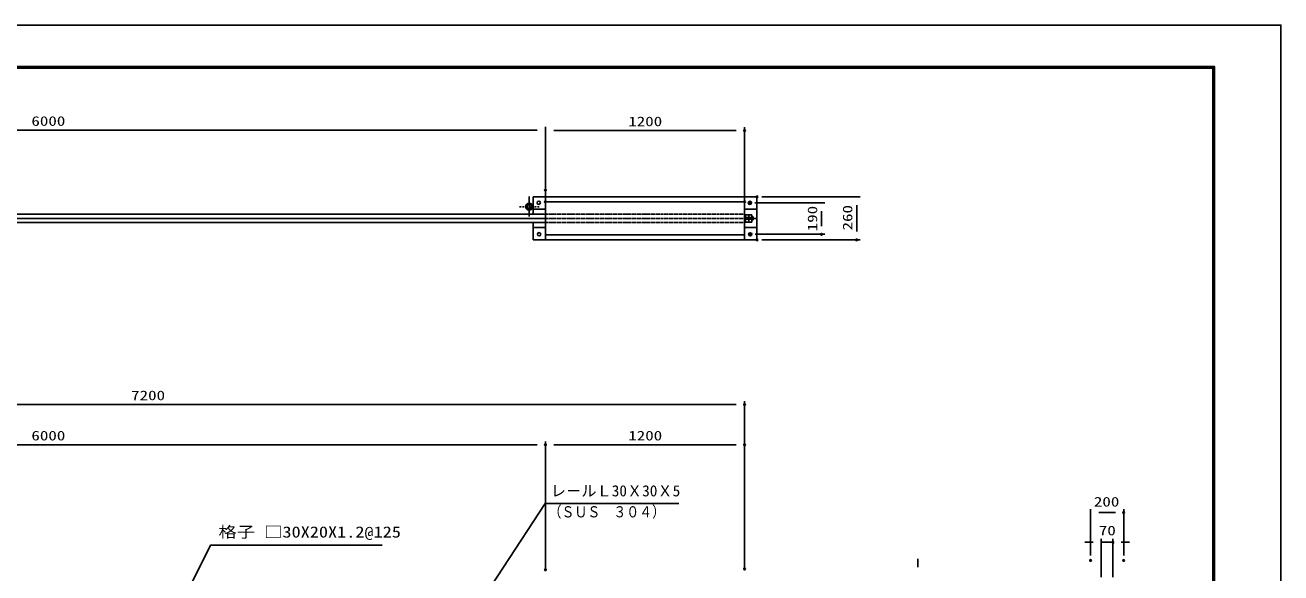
# Model space of a CAD drawing. Units: millimetres, scale not verified. Extents: x -5940 to 5940, y -4200 to 4200.
# Drawn here: x -1629 to 5940, y 896 to 4200 of the extents above; entities that cross this region are included whole.
import ezdxf
from ezdxf.enums import TextEntityAlignment as Align

# ---------------------------------------------------------------- set-up
doc = ezdxf.new("R2010")
doc.units = ezdxf.units.MM
doc.header["$LTSCALE"] = 20
doc.header["$PDMODE"] = 32
doc.header["$PDSIZE"] = 10
doc.linetypes.add('USER1', pattern=[0.375, 0.25, -0.125])
doc.linetypes.add('USER4', pattern=[0.906, 0.591, -0.118, 0.079, -0.118])
for name, color, linetype, lineweight in [('0-0_0', 7, 'Continuous', 25), ('0-1_1', 7, 'Continuous', 25), ('0-3_CENTLN-L', 4, 'USER1', 25), ('0-A_WAKU', 7, 'Continuous', 25)]:
    doc.layers.add(name, color=color, linetype=linetype, lineweight=lineweight)
doc.layers.add('0-4_DEFPOINTS', color=7, linetype='Continuous')
doc.styles.add('ＭＳ ゴシック', font='')
doc.styles.get('ＭＳ ゴシック').set_extended_font_data('MS Gothic')

msp = doc.modelspace()

# ---------------------------------------------------------------- linework, layer by layer
at = {"layer": '0-0_0', "color": 2}
for p, q in [((1457.39, 3566.23), (-4442.61, 3566.23)), ((1557.39, 3563.99), (2657.39, 3563.99)), ((3383.28, 3114.35), (3383.28, 2954.35)), ((3171.52, 3077.8), (3171.52, 2987.99)), ((-4442.61, 1911.38), (2657.39, 1911.38)), ((-4442.61, 1668.69), (1457.39, 1668.69)), ((1557.39, 1668.69), (2657.39, 1668.69)), ((4842.71, 1259.64), (4942.71, 1259.64)), ((4807.71, 1080.64), (4757.71, 1080.64)), ((4857.71, 1080.64), (4927.71, 1080.64)), ((4977.71, 1080.64), (5027.71, 1080.64)), ((3751.03, 930.83), (3751.03, 980.83))]:
    msp.add_line(p, q, dxfattribs=at)
at = {"layer": '0-0_0', "color": 1}
for p, q in [((1507.39, 3234.35), (1507.39, 3586.23)), ((1507.39, 3164.35), (1507.39, 3583.99)), ((2707.39, 3164.35), (2707.39, 3583.99)), ((2769.55, 3127.8), (3191.52, 3127.8)), ((2812.39, 3164.35), (3403.28, 3164.35)), ((2771.67, 2937.99), (3191.52, 2937.99)), ((2812.39, 2904.35), (3403.28, 2904.35)), ((2707.39, 950.83), (2707.39, 1931.38)), ((1507.39, 945.83), (1507.39, 1688.69)), ((1507.39, 905.83), (1507.39, 1688.69)), ((2707.39, 910.83), (2707.39, 1688.69)), ((4792.71, 1000.83), (4792.71, 1279.64)), ((4992.71, 1000.83), (4992.71, 1279.64)), ((4857.71, 870.83), (4857.71, 1100.64)), ((4927.71, 870.83), (4927.71, 1100.64))]:
    msp.add_line(p, q, dxfattribs=at)
at = {"layer": '0-0_0'}
for p, q in [((2707.39, 3056.35), (2751.39, 3056.35)), ((2707.39, 3034.35), (2782.39, 3034.35)), ((2713.39, 3039.35), (2751.39, 3039.35)), ((2713.39, 3038.85), (2751.39, 3038.85)), ((2713.39, 3029.85), (2751.39, 3029.85)), ((2713.39, 3029.35), (2751.39, 3029.35)), ((2751.39, 3044.15), (2758.19, 3044.15)), ((2751.39, 3039.25), (2759.39, 3039.25)), ((2751.39, 3029.45), (2759.39, 3029.45)), ((2707.39, 3012.35), (2751.39, 3012.35)), ((2751.39, 3024.55), (2758.19, 3024.55))]:
    msp.add_line(p, q, dxfattribs=at)
for points in [[(2311.61, 1314.65), (1506.04, 1314.65), (1144.89, 761.75)], [(524.02, 1062.37), (-511.81, 1062.37), (-756.79, 570.14)]]:
    msp.add_lwpolyline(points, dxfattribs=at)
for centre, radius in [((1409.39, 3104.35), 21.12), ((1409.39, 3104.35), 13.92), ((1466.93, 3128.15), 9.76), ((2739.55, 3127.8), 9.76), ((1469.04, 2938.34), 9.76), ((2741.67, 2937.99), 9.76)]:
    msp.add_circle(centre, radius, dxfattribs=at)
for centre, radius, start, end in [((2756.29, 3041.7), 3.1, 307.80915, 52.19085), ((2748.79, 3034.35), 10.6, 332.47843, 27.52157), ((2756.29, 3027), 3.1, 307.8099, 52.1901)]:
    msp.add_arc(centre, radius, start, end, dxfattribs=at)
at = {"layer": '0-1_1'}
for p, q in [((1432.4, 3059.35), (1432.4, 3164.35)), ((1507.39, 3164.35), (1507.39, 2904.35)), ((1507.39, 3134.35), (2707.39, 3134.35)), ((2707.39, 3164.35), (2707.39, 2904.35)), ((2782.39, 3164.35), (2782.39, 2904.35)), ((1507.39, 3059.35), (-4492.61, 3059.35)), ((1507.39, 3034.35), (-4492.61, 3034.35)), ((2713.39, 3056.35), (2713.39, 3012.35)), ((2715.39, 3039.35), (2715.39, 3029.35)), ((2732.39, 3056.35), (2732.39, 3012.35)), ((2751.39, 3056.35), (2751.39, 3012.35)), ((2759.39, 3041.7), (2759.39, 3027)), ((1507.39, 3009.35), (-4492.61, 3009.35)), ((1432.4, 2904.35), (1432.4, 3009.35)), ((2707.39, 2934.35), (1507.39, 2934.35))]:
    msp.add_line(p, q, dxfattribs=at)
at = {"layer": '0-1_1', "color": 4, "linetype": 'USER1'}
for p, q in [((2707.39, 3059.35), (1507.39, 3059.35)), ((2707.39, 3034.35), (1507.39, 3034.35)), ((2707.39, 3009.35), (1507.39, 3009.35))]:
    msp.add_line(p, q, dxfattribs=at)
at = {"layer": '0-3_CENTLN-L', "color": 2, "linetype": 'USER4'}
for p, q in [((1470.51, 3104.35), (1348.27, 3104.35)), ((1409.39, 3165.47), (1409.39, 3043.23))]:
    msp.add_line(p, q, dxfattribs=at)
at = {"layer": '0-3_CENTLN-L', "color": 7, "linetype": 'Continuous'}
for p, q in [((2782.39, 3164.35), (1432.4, 3164.35)), ((1507.39, 3089.35), (1432.4, 3089.35)), ((2782.39, 3089.35), (2707.39, 3089.35)), ((1507.39, 2979.35), (1432.4, 2979.35)), ((2782.39, 2979.35), (2707.39, 2979.35)), ((2782.39, 2904.35), (1432.4, 2904.35))]:
    msp.add_line(p, q, dxfattribs=at)
at = {"layer": '0-4_DEFPOINTS'}
for p in [(2707.39, 3563.99), (1507.39, 3204.35), (1507.39, 3134.35), (2707.39, 3134.35), (2739.55, 3127.8), (2782.39, 3164.35), (2741.67, 2937.99), (2782.39, 2904.35), (3171.52, 2937.99), (3383.28, 2904.35), (2707.39, 1911.38), (1507.39, 1668.69), (2707.39, 1668.69), (4992.71, 1259.64), (4927.71, 1080.64), (1507.39, 915.83), (2707.39, 920.83), (4792.71, 970.83), (4992.71, 970.83)]:
    msp.add_point(p, dxfattribs=at)
at = {"layer": '0-A_WAKU', "color": 3}
msp.add_lwpolyline([(-5940, 4200), (5940, 4200), (5940, -4200), (-5940, -4200)], close=True, dxfattribs=at)
at = {"layer": '0-A_WAKU'}
for points in [[(-5540, 3950), (5540, 3950), (5540, -3950), (-5540, -3950)], [(-5537.5, 3947.5), (5537.5, 3947.5), (5537.5, -3947.5), (-5537.5, -3947.5)], [(-5535, 3945), (5535, 3945), (5535, -3945), (-5535, -3945)], [(-5532.5, 3942.5), (5532.5, 3942.5), (5532.5, -3942.5), (-5532.5, -3942.5)], [(-5530, 3940), (5530, 3940), (5530, -3940), (-5530, -3940)]]:
    msp.add_lwpolyline(points, close=True, dxfattribs=at)

# ---------------------------------------------------------------- texts
at = {"layer": '0-0_0', "color": 3, "style": 'ＭＳ ゴシック'}
for s, height, width, p in [('6000', 57.77, 1.3, (-1590.96, 3575.13)), ('1200', 57.77, 1.3, (2006.61, 3572.89)), ('7200', 57.77, 1.3, (-989.75, 1920.28)), ('6000', 57.77, 1.3, (-1590.96, 1677.59)), ('1200', 57.77, 1.3, (2006.61, 1677.59)), ('（ＳＵＳ\u3000３０４）', 67.35, 0.85, (1525.92, 1210.51)), ('200', 57.77, 1.3, (4812.97, 1278.89)), ('格子 □30X20X1.2@125', 67.3, 1.2, (-463.23, 1088.85)), ('70', 57.77, 1.3, (4842.95, 1105.21))]:
    msp.add_text(s, height=height, dxfattribs=dict(at, width=width)).set_placement(p, align=Align.BOTTOM_LEFT)
at = {"layer": '0-0_0', "color": 3, "style": 'ＭＳ ゴシック', "width": 1.3}
for s, p in [('190', (3162.63, 2956.4)), ('260', (3374.38, 2961.49))]:
    msp.add_text(s, height=57.77, rotation=90, dxfattribs=at).set_placement(p, align=Align.BOTTOM_LEFT)
at = {"layer": '0-0_0', "color": 3, "style": 'ＭＳ ゴシック'}
msp.add_text('レ－ルＬ30Ｘ30Ｘ5', height=67.35, dxfattribs=at).set_placement((1539.55, 1337.22), align=Align.BOTTOM_LEFT)

doc.saveas('drawing.dxf')
